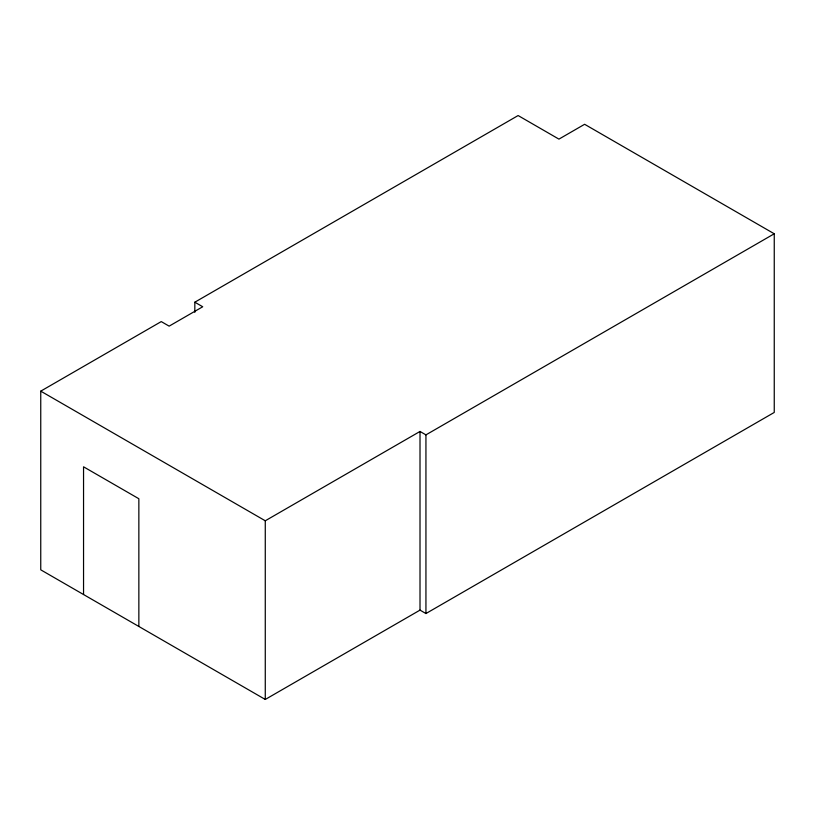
<?xml version="1.0" encoding="UTF-8"?>
<svg xmlns="http://www.w3.org/2000/svg" width="815" height="815" viewBox="0 0 815 815"><rect width="100%" height="100%" fill="white"/><g stroke="black" fill="none" stroke-linecap="round" stroke-linejoin="round"><path stroke-width="1.22" d="M194.826 302.202L518.116 115.547L558.937 139.121L584.62 124.288L774.25 233.773L774.25 412.441L425.939 613.542L420.01 610.119L265.272 699.453L40.75 569.828L40.75 391.149L161.248 321.589L169.143 326.143L202.721 306.756L194.826 302.202L194.826 312.339M40.75 391.149L265.272 520.785L420.01 431.451L425.939 434.874L774.25 233.773M425.939 434.874L425.939 613.542M420.01 431.451L420.01 610.119M265.272 520.785L265.272 699.453M138.856 626.47L138.856 498.739L83.548 466.801L83.548 594.532"/></g></svg>
